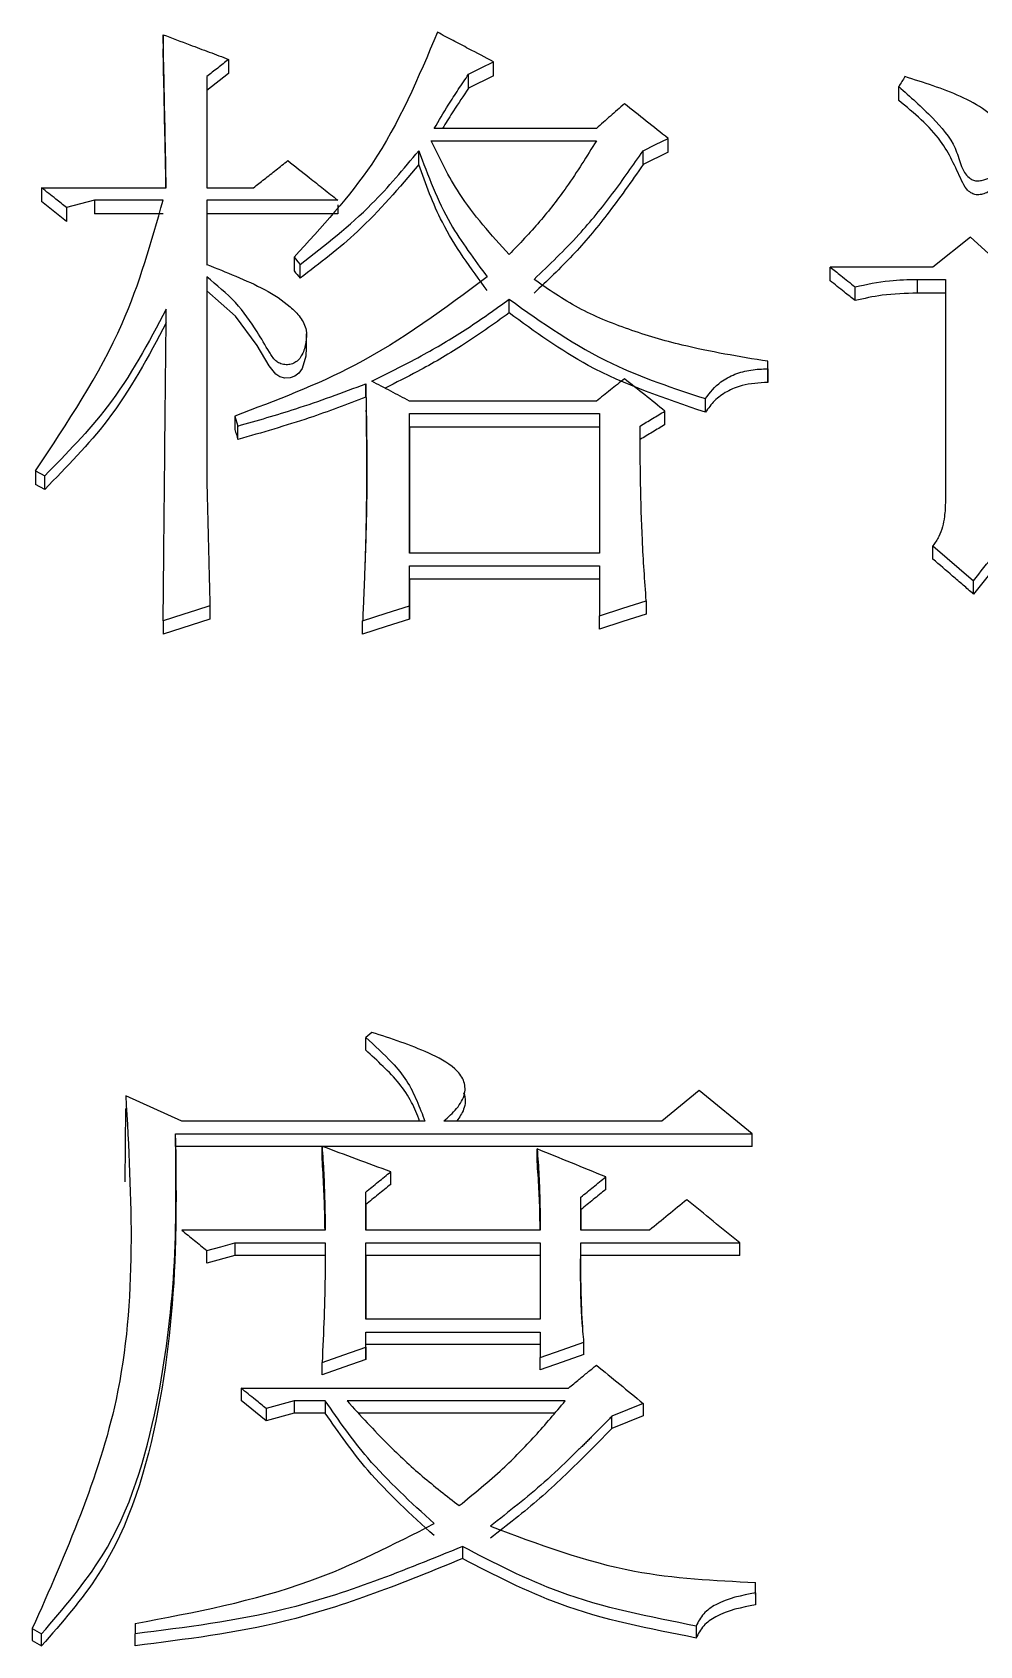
# Model space of a CAD drawing. Header units: millimetres. Extents: x 2642 to 4256, y 821 to 2003.
# Drawn here: x 2876.99 to 2880.28, y 1736.94 to 1742.54 of the extents above; entities that cross this region are included whole.
import ezdxf

# ---------------------------------------------------------------- set-up
doc = ezdxf.new("R2010")
doc.units = ezdxf.units.MM

msp = doc.modelspace()

# ---------------------------------------------------------------- linework, layer by layer
at = {"color": 7, "linetype": 'Continuous', "lineweight": 25}
for p, q in [((2877.4418, 1742.5301), (2877.4418, 1742.4813)), ((2877.669, 1742.4446), (2877.669, 1742.3959)), ((2877.669, 1742.3959), (2877.5932, 1742.3361)), ((2877.5932, 1742.3847), (2877.5932, 1741.9991)), ((2877.5932, 1742.3847), (2877.5932, 1742.3361)), ((2878.5019, 1742.3447), (2878.5019, 1742.3933)), ((2878.5884, 1742.3874), (2878.5019, 1742.3447)), ((2878.5884, 1742.3874), (2878.5884, 1742.4361)), ((2877.5932, 1742.3361), (2877.5932, 1741.9991)), ((2879.9947, 1742.302), (2879.9947, 1742.3505)), ((2878.3721, 1742.1621), (2878.9454, 1742.1621)), ((2878.9454, 1742.2049), (2878.3829, 1742.2049)), ((2879.1942, 1742.1223), (2879.1942, 1742.1706)), ((2878.3288, 1742.0795), (2878.3288, 1742.1278)), ((2879.1077, 1742.0795), (2879.1077, 1742.1278)), ((2879.1942, 1742.1223), (2879.1077, 1742.0795)), ((2877.0199, 1741.9991), (2877.4526, 1741.9991)), ((2877.0199, 1741.9991), (2877.0199, 1741.951)), ((2877.5932, 1741.9991), (2877.7555, 1741.9991)), ((2877.1065, 1741.8824), (2877.0199, 1741.951)), ((2877.2038, 1741.9562), (2877.1065, 1741.9304)), ((2877.4417, 1741.9562), (2877.2038, 1741.9562)), ((2877.2038, 1741.9562), (2877.2038, 1741.9081)), ((2878.0476, 1741.9562), (2877.5932, 1741.9562)), ((2877.5932, 1741.9562), (2877.5932, 1741.7327)), ((2877.5932, 1741.9562), (2877.5932, 1741.9081)), ((2878.0476, 1741.9401), (2878.0476, 1741.9081)), ((2877.1065, 1741.9304), (2877.1065, 1741.8824)), ((2877.4417, 1741.9081), (2877.2038, 1741.9081)), ((2877.5932, 1741.9081), (2877.5932, 1741.731)), ((2878.0476, 1741.9081), (2877.5932, 1741.9081)), ((2880.2435, 1741.8273), (2880.1137, 1741.7241)), ((2880.3949, 1741.6897), (2880.2435, 1741.8273)), ((2877.896, 1741.7586), (2877.896, 1741.7108)), ((2877.9178, 1741.6849), (2877.9178, 1741.7327)), ((2880.1137, 1741.7241), (2879.7567, 1741.7241)), ((2879.7567, 1741.6764), (2879.7567, 1741.7241)), ((2877.5932, 1741.6898), (2877.5932, 1741.642)), ((2877.5932, 1741.6897), (2877.5933, 1740.9821)), ((2879.8432, 1741.6076), (2879.8432, 1741.6553)), ((2880.0596, 1741.6811), (2880.1569, 1741.6811)), ((2880.0596, 1741.6334), (2880.0596, 1741.6811)), ((2880.1569, 1741.6811), (2880.157, 1740.9128)), ((2877.5932, 1741.642), (2877.5933, 1740.9821)), ((2880.1569, 1741.6334), (2880.0596, 1741.6334)), ((2877.9397, 1741.444), (2877.9397, 1741.4917)), ((2879.5404, 1741.3709), (2879.5404, 1741.3968)), ((2879.5404, 1741.3494), (2879.5404, 1741.3968)), ((2878.1449, 1741.2719), (2878.1449, 1741.3191)), ((2879.5404, 1741.3709), (2879.5404, 1741.3236)), ((2879.324, 1741.2202), (2879.324, 1741.2674)), ((2877.6906, 1741.2069), (2877.7014, 1741.1723)), ((2877.6906, 1741.2069), (2877.6906, 1741.1599)), ((2878.9454, 1741.2587), (2878.2964, 1741.2587)), ((2878.2964, 1741.2155), (2878.9562, 1741.2155)), ((2878.2964, 1740.7309), (2878.2964, 1741.2155)), ((2878.2964, 1741.1684), (2878.2964, 1741.2155)), ((2878.9562, 1741.2155), (2878.9562, 1740.7309)), ((2879.1834, 1741.1771), (2879.1834, 1741.2242)), ((2877.7014, 1741.1253), (2877.7014, 1741.1723)), ((2878.2964, 1741.1684), (2878.2964, 1740.7309)), ((2878.9562, 1741.1684), (2878.2964, 1741.1684)), ((2876.9982, 1741.0167), (2877.0307, 1740.9994)), ((2876.9982, 1741.0167), (2876.9982, 1740.9699)), ((2877.0307, 1740.9526), (2877.0307, 1740.9994)), ((2877.0307, 1740.9526), (2876.9983, 1740.9699)), ((2880.1137, 1740.7569), (2880.2543, 1740.6355)), ((2878.9562, 1740.7309), (2878.2964, 1740.7309)), ((2878.2964, 1740.6875), (2878.9562, 1740.6875)), ((2878.2964, 1740.5487), (2878.2964, 1740.6875)), ((2878.2964, 1740.6411), (2878.2964, 1740.6875)), ((2878.9562, 1740.6875), (2878.9562, 1740.514)), ((2878.2964, 1740.6411), (2878.2964, 1740.5025)), ((2878.9562, 1740.6411), (2878.2964, 1740.6411)), ((2880.2543, 1740.5892), (2880.2543, 1740.6355)), ((2877.6041, 1740.5487), (2877.6041, 1740.5025)), ((2878.2964, 1740.5025), (2878.2964, 1740.5487)), ((2879.1185, 1740.5661), (2879.1185, 1740.5198)), ((2877.6041, 1740.5025), (2877.4418, 1740.4504)), ((2877.4418, 1740.4966), (2877.4418, 1740.4504)), ((2878.1341, 1740.4504), (2878.1341, 1740.4966)), ((2878.9562, 1740.4678), (2878.9562, 1740.514)), ((2878.1666, 1739.0681), (2878.1449, 1739.0505)), ((2878.145, 1739.0062), (2878.1449, 1739.0505)), ((2878.4838, 1738.9022), (2878.4838, 1738.9026)), ((2879.3024, 1738.866), (2879.1726, 1738.7605)), ((2879.4863, 1738.7165), (2879.3024, 1738.866)), ((2877.3095, 1738.5497), (2877.312, 1738.8044)), ((2877.5067, 1738.7605), (2877.312, 1738.8484)), ((2878.3505, 1738.7605), (2877.5067, 1738.7605)), ((2879.1726, 1738.7605), (2878.4154, 1738.7605)), ((2877.485, 1738.7165), (2879.4863, 1738.7165)), ((2877.485, 1738.6726), (2877.485, 1738.7165)), ((2879.4863, 1738.6727), (2879.4863, 1738.7165)), ((2879.4863, 1738.6727), (2877.485, 1738.6726)), ((2877.9935, 1738.6287), (2877.9935, 1738.6725)), ((2878.7399, 1738.6199), (2878.7399, 1738.6637)), ((2878.2315, 1738.5408), (2878.2315, 1738.5844)), ((2877.4868, 1738.5148), (2877.4868, 1738.5589)), ((2878.9779, 1738.5232), (2878.9779, 1738.5668)), ((2878.145, 1738.3817), (2878.145, 1738.5139)), ((2878.145, 1738.4704), (2878.145, 1738.5139)), ((2878.145, 1738.4704), (2878.145, 1738.3817)), ((2878.8914, 1738.3817), (2878.8914, 1738.4963)), ((2878.8914, 1738.4528), (2878.8914, 1738.4963)), ((2878.8914, 1738.4528), (2878.8914, 1738.3817)), ((2878.0043, 1738.3817), (2877.5067, 1738.3817)), ((2878.7507, 1738.3817), (2878.145, 1738.3817)), ((2879.1293, 1738.3817), (2878.8914, 1738.3817)), ((2877.5933, 1738.2678), (2877.5933, 1738.3111)), ((2877.6906, 1738.2942), (2877.5933, 1738.2678)), ((2877.6906, 1738.3376), (2878.0043, 1738.3376)), ((2877.6906, 1738.3376), (2877.6906, 1738.2942)), ((2878.0043, 1738.2942), (2877.6906, 1738.2942)), ((2878.145, 1738.3376), (2878.7507, 1738.3376)), ((2878.145, 1738.0726), (2878.145, 1738.3376)), ((2878.145, 1738.2942), (2878.145, 1738.3376)), ((2878.145, 1738.2942), (2878.145, 1738.0726)), ((2878.7507, 1738.2942), (2878.145, 1738.2942)), ((2878.7507, 1738.3376), (2878.7507, 1738.0726)), ((2878.8914, 1738.3376), (2879.443, 1738.3376)), ((2879.443, 1738.2942), (2878.8914, 1738.2942)), ((2878.7507, 1738.0726), (2878.145, 1738.0726)), ((2878.145, 1738.0284), (2878.7507, 1738.0284)), ((2878.145, 1737.9754), (2878.145, 1738.0284)), ((2878.145, 1737.9855), (2878.145, 1738.0284)), ((2878.7507, 1738.0284), (2878.7507, 1737.94)), ((2878.145, 1737.9325), (2878.145, 1737.9855)), ((2878.7507, 1737.9855), (2878.145, 1737.9855)), ((2878.145, 1737.9754), (2878.145, 1737.9325)), ((2878.9022, 1737.9502), (2878.9022, 1737.9931)), ((2877.9935, 1737.8795), (2877.9935, 1737.9223)), ((2878.7507, 1737.8972), (2878.7507, 1737.94)), ((2877.7123, 1737.8338), (2878.8481, 1737.8338)), ((2877.7123, 1737.8338), (2877.7123, 1737.7911)), ((2877.7988, 1737.7203), (2877.7123, 1737.7911)), ((2877.8962, 1737.7895), (2877.7988, 1737.7629)), ((2878.0044, 1737.7895), (2877.8962, 1737.7895)), ((2877.8962, 1737.7895), (2877.8962, 1737.7469)), ((2878.0044, 1737.7895), (2878.0044, 1737.7469)), ((2878.8373, 1737.7895), (2878.0801, 1737.7895)), ((2877.7988, 1737.7629), (2877.7988, 1737.7203)), ((2877.8962, 1737.7469), (2877.7988, 1737.7203)), ((2878.0044, 1737.7469), (2877.8962, 1737.7469)), ((2878.8006, 1737.7469), (2878.1202, 1737.7469)), ((2879.1077, 1737.7807), (2878.9995, 1737.7364)), ((2879.1077, 1737.738), (2878.9995, 1737.6938)), ((2878.9995, 1737.6938), (2878.9995, 1737.7364)), ((2879.1077, 1737.7807), (2879.1077, 1737.738)), ((2878.4803, 1737.2839), (2878.4803, 1737.2419)), ((2879.4971, 1737.1238), (2879.4971, 1737.1594)), ((2879.4971, 1737.1176), (2879.4971, 1737.1594)), ((2879.4971, 1737.1238), (2879.4971, 1737.082)), ((2877.3445, 1737.0171), (2877.3445, 1736.9814)), ((2879.2916, 1737.0081), (2879.2916, 1736.9665)), ((2876.9875, 1736.9992), (2877.02, 1736.9814)), ((2876.9875, 1736.9992), (2876.9875, 1736.9576)), ((2876.9875, 1736.9576), (2877.02, 1736.9398)), ((2877.02, 1736.9398), (2877.02, 1736.9814)), ((2877.3445, 1736.9398), (2877.3445, 1736.9814))]:
    msp.add_line(p, q, dxfattribs=at)
at = {"color": 7, "linetype": 'Continuous', "lineweight": 25, "flags": 128}
for points in [[(2878.5019, 1742.3933), (2878.5452, 1742.4147), (2878.5884, 1742.4361)], [(2879.1077, 1742.1278), (2879.1509, 1742.1492), (2879.1942, 1742.1706)], [(2877.8961, 1741.7586), (2877.9016, 1741.752), (2877.9097, 1741.7424), (2877.9178, 1741.7327)], [(2877.8961, 1741.7108), (2877.9016, 1741.7042), (2877.9071, 1741.6977), (2877.9178, 1741.6849)], [(2877.9378, 1741.444), (2877.9372, 1741.4152), (2877.9237, 1741.3723), (2877.9127, 1741.356), (2877.8991, 1741.3451), (2877.8821, 1741.339), (2877.8641, 1741.3381), (2877.8462, 1741.3428), (2877.8328, 1741.3518), (2877.8103, 1741.3813), (2877.7676, 1741.4523), (2877.6926, 1741.5531), (2877.5933, 1741.642), (2877.5933, 1741.642)], [(2878.6426, 1741.5646), (2878.6426, 1741.5772), (2878.6426, 1741.5897), (2878.6426, 1741.6122)], [(2880.1137, 1740.7104), (2880.1137, 1740.7221), (2880.1137, 1740.7339), (2880.1137, 1740.7569)], [(2877.6041, 1740.5487), (2877.5571, 1740.5336), (2877.51, 1740.5185), (2877.4418, 1740.4966)], [(2878.1341, 1740.4966), (2878.2153, 1740.5226), (2878.2964, 1740.5487)], [(2878.9562, 1740.514), (2879.0374, 1740.54), (2879.1185, 1740.5661)], [(2878.2964, 1740.5025), (2878.2153, 1740.4764), (2878.1341, 1740.4504)], [(2879.1185, 1740.5198), (2879.0374, 1740.4938), (2878.9562, 1740.4678)], [(2877.5933, 1738.3111), (2877.642, 1738.3243), (2877.6906, 1738.3376)], [(2879.443, 1738.2942), (2879.443, 1738.3159), (2879.443, 1738.3376)], [(2877.9935, 1737.9223), (2878.0692, 1737.9488), (2878.145, 1737.9754)], [(2878.7507, 1737.94), (2878.8265, 1737.9665), (2878.9022, 1737.9931)], [(2878.145, 1737.9325), (2878.0692, 1737.906), (2877.9935, 1737.8795)], [(2878.9022, 1737.9502), (2878.8265, 1737.9237), (2878.7507, 1737.8972)]]:
    msp.add_lwpolyline(points, dxfattribs=at)
at = {"color": 7, "linetype": 'Continuous', "lineweight": 25}
for points, knots in [([(2877.4526, 1741.9991), (2877.4513, 1742.0639), (2877.4488, 1742.1849), (2877.4452, 1742.3619), (2877.4429, 1742.474), (2877.4418, 1742.5301)], [0, 0, 0, 0, 0.365313, 0.682655, 1, 1, 1, 1]), ([(2877.4418, 1742.5301), (2877.4727, 1742.5185), (2877.526, 1742.4984), (2877.6018, 1742.4699), (2877.6466, 1742.4531), (2877.669, 1742.4446)], [0, 0, 0, 0, 0.4083, 0.70415, 1, 1, 1, 1]), ([(2878.3937, 1742.5387), (2878.3277, 1742.3813), (2878.209, 1742.0981), (2877.9923, 1741.863), (2877.896, 1741.7586)], [0, 0, 0, 0, 0.555743, 1, 1, 1, 1]), ([(2878.5884, 1742.4361), (2878.5596, 1742.4513), (2878.5127, 1742.476), (2878.4478, 1742.5102), (2878.4117, 1742.5292), (2878.3937, 1742.5387)], [0, 0, 0, 0, 0.4440621, 0.722031, 1, 1, 1, 1]), ([(2877.4516, 1741.9991), (2877.4507, 1742.0478), (2877.4485, 1742.1527), (2877.4452, 1742.3134), (2877.4429, 1742.4254), (2877.4418, 1742.4813)], [0, 0, 0, 0, 0.302613, 0.651305, 1, 1, 1, 1]), ([(2877.669, 1742.4446), (2877.6563, 1742.4346), (2877.6311, 1742.4147), (2877.6059, 1742.3947), (2877.5932, 1742.3847)], [0, 0, 0, 0, 0.500001, 1, 1, 1, 1]), ([(2878.3829, 1742.2049), (2878.3988, 1742.2321), (2878.4255, 1742.2776), (2878.4661, 1742.34), (2878.49, 1742.3755), (2878.5019, 1742.3933)], [0, 0, 0, 0, 0.425102, 0.712508, 1, 1, 1, 1]), ([(2879.9947, 1742.3505), (2880.0345, 1742.315), (2880.1075, 1742.25), (2880.1874, 1742.1591), (2880.2059, 1742.0889), (2880.2211, 1742.054), (2880.2357, 1742.036), (2880.2505, 1742.0259), (2880.2659, 1742.0222), (2880.287, 1742.0245), (2880.3159, 1742.0361), (2880.348, 1742.0599), (2880.371, 1742.0953), (2880.3837, 1742.1319), (2880.3789, 1742.1721), (2880.3513, 1742.2196), (2880.27, 1742.2941), (2880.1461, 1742.3436), (2880.049, 1742.3743), (2880.0163, 1742.3847)], [0, 0, 0, 0, 0.149443, 0.274042, 0.333076, 0.362754, 0.385188, 0.398021, 0.410985, 0.42602, 0.45239, 0.493257, 0.533496, 0.57286, 0.60517, 0.651682, 0.729284, 0.908686, 1, 1, 1, 1]), ([(2880.0163, 1742.3847), (2880.0127, 1742.379), (2880.0055, 1742.3676), (2879.9983, 1742.3562), (2879.9947, 1742.3505)], [0, 0, 0, 0, 0.5, 1, 1, 1, 1]), ([(2878.5019, 1742.3447), (2878.484, 1742.3185), (2878.4542, 1742.2746), (2878.4252, 1742.2275), (2878.413, 1742.2071), (2878.4117, 1742.2049)], [0, 0, 0, 0, 0.570111, 0.95488, 1, 1, 1, 1]), ([(2879.0428, 1742.2906), (2879.0265, 1742.2763), (2878.9941, 1742.2478), (2878.9616, 1742.2192), (2878.9454, 1742.2049)], [0, 0, 0, 0, 0.499999, 1, 1, 1, 1]), ([(2879.1942, 1742.1706), (2879.169, 1742.1906), (2879.1185, 1742.2306), (2879.068, 1742.2706), (2879.0428, 1742.2906)], [0, 0, 0, 0, 0.499999, 1, 1, 1, 1]), ([(2880.3788, 1742.1129), (2880.3802, 1742.1023), (2880.3835, 1742.0774), (2880.367, 1742.0389), (2880.3388, 1742.0023), (2880.3047, 1741.9822), (2880.2775, 1741.9748), (2880.2597, 1741.9745), (2880.2432, 1741.9817), (2880.2259, 1741.9979), (2880.1955, 1742.0605), (2880.1446, 1742.1791), (2880.0483, 1742.258), (2879.9947, 1742.302)], [0, 0, 0, 0, 0.052453, 0.123771, 0.19881, 0.271367, 0.297266, 0.323434, 0.346422, 0.375988, 0.432132, 0.683487, 1, 1, 1, 1]), ([(2878.6425, 1741.7671), (2878.5807, 1741.8357), (2878.4709, 1741.9575), (2878.4021, 1742.0999), (2878.3721, 1742.1621)], [0, 0, 0, 0, 0.563444, 1, 1, 1, 1]), ([(2878.9454, 1742.1621), (2878.9121, 1742.1083), (2878.8522, 1742.0116), (2878.7502, 1741.8798), (2878.6785, 1741.8048), (2878.6425, 1741.7671)], [0, 0, 0, 0, 0.385333, 0.691671, 1, 1, 1, 1]), ([(2877.9178, 1741.7327), (2878.0038, 1741.8001), (2878.1565, 1741.9196), (2878.2764, 1742.0645), (2878.3288, 1742.1278)], [0, 0, 0, 0, 0.56336, 1, 1, 1, 1]), ([(2878.3289, 1742.1278), (2878.3611, 1742.0415), (2878.419, 1741.8865), (2878.5214, 1741.7502), (2878.5668, 1741.6898)], [0, 0, 0, 0, 0.556662, 1, 1, 1, 1]), ([(2878.7291, 1741.6811), (2878.7822, 1741.732), (2878.8802, 1741.8261), (2879.0036, 1741.9778), (2879.0729, 1742.0777), (2879.1077, 1742.1278)], [0, 0, 0, 0, 0.370244, 0.684379, 1, 1, 1, 1]), ([(2877.7555, 1741.9991), (2877.768, 1742.009), (2877.7941, 1742.0297), (2877.8337, 1742.0611), (2877.8609, 1742.0827), (2877.8745, 1742.0935)], [0, 0, 0, 0, 0.314654, 0.657326, 1, 1, 1, 1]), ([(2877.8745, 1742.0935), (2877.8995, 1742.0737), (2877.9408, 1742.0409), (2877.9985, 1741.9951), (2878.0312, 1741.9692), (2878.0476, 1741.9562)], [0, 0, 0, 0, 0.432645, 0.716322, 1, 1, 1, 1]), ([(2878.3288, 1742.0795), (2878.2612, 1741.9994), (2878.1396, 1741.8554), (2877.9859, 1741.7373), (2877.9178, 1741.6849)], [0, 0, 0, 0, 0.55642, 1, 1, 1, 1]), ([(2878.5668, 1741.6421), (2878.5101, 1741.7193), (2878.4092, 1741.8566), (2878.3533, 1742.0117), (2878.3289, 1742.0795)], [0, 0, 0, 0, 0.56299, 1, 1, 1, 1]), ([(2879.1077, 1742.0795), (2879.0667, 1742.0209), (2878.9909, 1741.9127), (2878.8656, 1741.7624), (2878.7747, 1741.6765), (2878.7291, 1741.6335)], [0, 0, 0, 0, 0.37028, 0.6840012, 1, 1, 1, 1]), ([(2877.1065, 1741.9304), (2877.0941, 1741.9402), (2877.0735, 1741.9566), (2877.0447, 1741.9795), (2877.0282, 1741.9925), (2877.0199, 1741.9991)], [0, 0, 0, 0, 0.428361, 0.714181, 1, 1, 1, 1]), ([(2876.9982, 1741.0167), (2877.1096, 1741.1834), (2877.3076, 1741.4797), (2877.4009, 1741.8112), (2877.4417, 1741.9562)], [0, 0, 0, 0, 0.562636, 1, 1, 1, 1]), ([(2877.5933, 1741.7327), (2877.6269, 1741.7194), (2877.7283, 1741.6792), (2877.8463, 1741.6243), (2877.9193, 1741.5505), (2877.942, 1741.5073), (2877.9384, 1741.4615), (2877.929, 1741.4269), (2877.9141, 1741.4035), (2877.8997, 1741.3915), (2877.8823, 1741.3854), (2877.8638, 1741.3845), (2877.8462, 1741.3889), (2877.8261, 1741.4031), (2877.8019, 1741.442), (2877.7619, 1741.5118), (2877.6964, 1741.6053), (2877.628, 1741.6613), (2877.5933, 1741.6897)], [0, 0, 0, 0, 0.104454, 0.314535, 0.36541, 0.416687, 0.46169, 0.509284, 0.529555, 0.546771, 0.564035, 0.580952, 0.598427, 0.614259, 0.652193, 0.737824, 0.866635, 1, 1, 1, 1]), ([(2879.7567, 1741.7241), (2879.7691, 1741.7143), (2879.7897, 1741.6979), (2879.8185, 1741.6749), (2879.835, 1741.6618), (2879.8432, 1741.6553)], [0, 0, 0, 0, 0.42835, 0.71417, 1, 1, 1, 1]), ([(2878.5668, 1741.6898), (2878.4191, 1741.5797), (2878.153, 1741.3814), (2877.8329, 1741.2606), (2877.6906, 1741.2069)], [0, 0, 0, 0, 0.555385, 1, 1, 1, 1]), ([(2879.5404, 1741.3968), (2879.4405, 1741.4131), (2879.2764, 1741.44), (2879.057, 1741.5051), (2878.88, 1741.5764), (2878.7791, 1741.6464), (2878.7291, 1741.6811)], [0, 0, 0, 0, 0.3440816, 0.5653831, 0.7845838, 1, 1, 1, 1]), ([(2879.8432, 1741.6076), (2879.8308, 1741.6175), (2879.8101, 1741.634), (2879.7812, 1741.6569), (2879.7649, 1741.6699), (2879.7567, 1741.6764)], [0, 0, 0, 0, 0.4328885, 0.7164434, 1, 1, 1, 1]), ([(2879.8432, 1741.6553), (2879.883, 1741.6638), (2879.9541, 1741.6791), (2880.0273, 1741.6805), (2880.0596, 1741.6811)], [0, 0, 0, 0, 0.558839, 1, 1, 1, 1]), ([(2878.1666, 1741.3278), (2878.2276, 1741.3583), (2878.3415, 1741.4153), (2878.5007, 1741.5103), (2878.5952, 1741.5782), (2878.6426, 1741.6122)], [0, 0, 0, 0, 0.365229, 0.681783, 1, 1, 1, 1]), ([(2878.6426, 1741.6123), (2878.7575, 1741.531), (2878.9647, 1741.3847), (2879.2133, 1741.3035), (2879.324, 1741.2674)], [0, 0, 0, 0, 0.554843, 1, 1, 1, 1]), ([(2880.0596, 1741.6334), (2880.0185, 1741.6324), (2879.9453, 1741.6305), (2879.8744, 1741.6146), (2879.8432, 1741.6076)], [0, 0, 0, 0, 0.561089, 1, 1, 1, 1]), ([(2877.4526, 1741.5778), (2877.3906, 1741.4614), (2877.2791, 1741.252), (2877.107, 1741.0771), (2877.0307, 1740.9994)], [0, 0, 0, 0, 0.556097, 1, 1, 1, 1]), ([(2877.4418, 1740.4966), (2877.4425, 1740.5647), (2877.4446, 1740.7797), (2877.4481, 1741.1404), (2877.4511, 1741.432), (2877.4526, 1741.5778)], [0, 0, 0, 0, 0.188404, 0.594194, 1, 1, 1, 1]), ([(2878.6426, 1741.5646), (2878.5881, 1741.5257), (2878.4864, 1741.453), (2878.3404, 1741.3682), (2878.2497, 1741.3227), (2878.2118, 1741.3037)], [0, 0, 0, 0, 0.401974, 0.750243, 1, 1, 1, 1]), ([(2879.324, 1741.2202), (2879.1838, 1741.2674), (2878.9355, 1741.351), (2878.7314, 1741.4999), (2878.6426, 1741.5646)], [0, 0, 0, 0, 0.564881, 1, 1, 1, 1]), ([(2877.4526, 1741.5302), (2877.3905, 1741.4139), (2877.279, 1741.2048), (2877.107, 1741.0302), (2877.0307, 1740.9526)], [0, 0, 0, 0, 0.556042, 1, 1, 1, 1]), ([(2877.7014, 1741.1723), (2877.7686, 1741.1916), (2877.8773, 1741.2228), (2878.0245, 1741.2736), (2878.1048, 1741.3039), (2878.1449, 1741.3191)], [0, 0, 0, 0, 0.447142, 0.723428, 1, 1, 1, 1]), ([(2878.1449, 1741.3191), (2878.145, 1741.3154), (2878.1451, 1741.3098), (2878.1453, 1741.3023), (2878.1454, 1741.2967), (2878.1455, 1741.2911), (2878.1456, 1741.2855), (2878.1457, 1741.278), (2878.1459, 1741.2705), (2878.146, 1741.263), (2878.1461, 1741.2574), (2878.1462, 1741.2518), (2878.1463, 1741.2462), (2878.1464, 1741.2387), (2878.1466, 1741.2312), (2878.1467, 1741.2238), (2878.1468, 1741.2182), (2878.1469, 1741.2125), (2878.147, 1741.2069), (2878.1471, 1741.2013), (2878.1472, 1741.1957), (2878.1473, 1741.1882), (2878.1474, 1741.1807), (2878.1475, 1741.1733), (2878.1476, 1741.1658), (2878.1477, 1741.1564), (2878.1479, 1741.1452), (2878.148, 1741.134), (2878.1482, 1741.1227), (2878.1483, 1741.1077), (2878.1485, 1741.0928), (2878.1486, 1741.0778), (2878.1486, 1741.0665), (2878.1487, 1741.0553), (2878.1487, 1741.0441), (2878.1488, 1741.0328), (2878.1488, 1741.0178), (2878.1488, 1741.0029), (2878.1487, 1740.9879), (2878.1487, 1740.9766), (2878.1486, 1740.9654), (2878.1485, 1740.9541), (2878.1484, 1740.9429), (2878.1483, 1740.9279), (2878.1481, 1740.9129), (2878.1478, 1740.8979), (2878.1476, 1740.8866), (2878.1474, 1740.8754), (2878.1472, 1740.8641), (2878.1469, 1740.8529), (2878.1466, 1740.8379), (2878.1462, 1740.8229), (2878.1458, 1740.8078), (2878.1455, 1740.7966), (2878.1452, 1740.7853), (2878.1449, 1740.7741), (2878.1445, 1740.7628), (2878.144, 1740.7478), (2878.1435, 1740.7328), (2878.143, 1740.7178), (2878.1426, 1740.7065), (2878.1422, 1740.6952), (2878.1418, 1740.684), (2878.1414, 1740.6727), (2878.1409, 1740.6614), (2878.1404, 1740.6464), (2878.1398, 1740.6314), (2878.1392, 1740.6164), (2878.1387, 1740.6051), (2878.1382, 1740.5938), (2878.1378, 1740.5826), (2878.1371, 1740.5675), (2878.1365, 1740.5525), (2878.1359, 1740.5375), (2878.1354, 1740.5262), (2878.1348, 1740.5126), (2878.1344, 1740.5027), (2878.1341, 1740.4966)], [0, 0, 0, 0, 0.0136751, 0.0205126, 0.0273502, 0.0341877, 0.0410253, 0.0478628, 0.0615379, 0.0683754, 0.075213, 0.0820505, 0.0888881, 0.0957256, 0.1094007, 0.1162382, 0.1230758, 0.1299133, 0.1367509, 0.1435884, 0.150426, 0.1572635, 0.1709386, 0.1777761, 0.1846137, 0.1982888, 0.2119638, 0.2256389, 0.239314, 0.2529891, 0.2803393, 0.2940144, 0.3076894, 0.3213645, 0.3350396, 0.3487147, 0.3623898, 0.38974, 0.4034151, 0.4170902, 0.4307653, 0.4444403, 0.4581154, 0.4717905, 0.4991407, 0.5128158, 0.5264909, 0.540166, 0.5538411, 0.5675162, 0.5811912, 0.6085414, 0.6222165, 0.6358916, 0.6495667, 0.6632418, 0.6769169, 0.6905919, 0.7179421, 0.7316172, 0.7452923, 0.7589674, 0.7726425, 0.7863176, 0.7999926, 0.8136677, 0.8410179, 0.854693, 0.8683681, 0.8820432, 0.8957182, 0.9093933, 0.9367435, 0.9504186, 0.9640937, 0.9777687, 1, 1, 1, 1]), ([(2878.2964, 1741.2587), (2878.2747, 1741.2702), (2878.2315, 1741.2932), (2878.1882, 1741.3162), (2878.1666, 1741.3278)], [0, 0, 0, 0, 0.499999, 1, 1, 1, 1]), ([(2879.0428, 1741.3364), (2879.0265, 1741.3234), (2878.9941, 1741.2975), (2878.9616, 1741.2716), (2878.9454, 1741.2587)], [0, 0, 0, 0, 0.499998, 1, 1, 1, 1]), ([(2879.1834, 1741.2242), (2879.16, 1741.2429), (2879.1131, 1741.2803), (2879.0662, 1741.3177), (2879.0428, 1741.3364)], [0, 0, 0, 0, 0.499999, 1, 1, 1, 1]), ([(2879.324, 1741.2674), (2879.3402, 1741.2883), (2879.3673, 1741.3232), (2879.4258, 1741.3537), (2879.4817, 1741.3689), (2879.5207, 1741.3702), (2879.5404, 1741.3709)], [0, 0, 0, 0, 0.328373, 0.548346, 0.773134, 1, 1, 1, 1]), ([(2879.5404, 1741.3236), (2879.51, 1741.3218), (2879.4604, 1741.3189), (2879.3977, 1741.2936), (2879.3537, 1741.2616), (2879.3338, 1741.2339), (2879.324, 1741.2202)], [0, 0, 0, 0, 0.348919, 0.571355, 0.788309, 1, 1, 1, 1]), ([(2879.5404, 1741.3236), (2879.5404, 1741.3265), (2879.5404, 1741.3314), (2879.5404, 1741.3381), (2879.5404, 1741.3438), (2879.5404, 1741.3476), (2879.5404, 1741.3494)], [0, 0, 0, 0, 0.34, 0.56, 0.78, 1, 1, 1, 1]), ([(2878.1449, 1741.2719), (2878.08, 1741.2473), (2877.975, 1741.2074), (2877.8257, 1741.1616), (2877.7429, 1741.1374), (2877.7014, 1741.1253)], [0, 0, 0, 0, 0.447314, 0.723589, 1, 1, 1, 1]), ([(2878.1457, 1741.2277), (2878.1458, 1741.2211), (2878.1468, 1741.1644), (2878.1484, 1740.9901), (2878.1461, 1740.8368), (2878.1439, 1740.7523), (2878.1427, 1740.7117), (2878.1419, 1740.6881), (2878.1417, 1740.6823), (2878.1416, 1740.6792)], [0, 0, 0, 0, 0.058237, 0.493643, 0.756064, 0.862488, 0.925116, 0.960703, 1, 1, 1, 1]), ([(2879.0969, 1741.1723), (2879.1113, 1741.181), (2879.1401, 1741.1982), (2879.169, 1741.2155), (2879.1834, 1741.2242)], [0, 0, 0, 0, 0.499999, 1, 1, 1, 1]), ([(2879.1834, 1741.1771), (2879.169, 1741.1684), (2879.1401, 1741.1512), (2879.1113, 1741.1339), (2879.0969, 1741.1253)], [0, 0, 0, 0, 0.499998, 1, 1, 1, 1]), ([(2879.1185, 1740.5661), (2879.1134, 1740.6362), (2879.1037, 1740.7724), (2879.0983, 1740.9746), (2879.0973, 1741.1064), (2879.0969, 1741.1723)], [0, 0, 0, 0, 0.347124, 0.673492, 1, 1, 1, 1]), ([(2880.2543, 1740.6355), (2880.2784, 1740.666), (2880.3535, 1740.7615), (2880.5015, 1740.9066), (2880.6179, 1741.0261), (2880.6762, 1741.0859)], [0, 0, 0, 0, 0.190523, 0.595111, 1, 1, 1, 1]), ([(2880.6762, 1741.039), (2880.6205, 1740.9834), (2880.5423, 1740.9053), (2880.4538, 1740.815), (2880.4179, 1740.7778), (2880.4014, 1740.7606), (2880.3931, 1740.7519), (2880.3822, 1740.7404), (2880.3713, 1740.7288), (2880.3526, 1740.7083), (2880.3132, 1740.6636), (2880.2789, 1740.6202), (2880.2543, 1740.5892)], [0, 0, 0, 0, 0.381229, 0.535671, 0.612893, 0.632198, 0.651503, 0.670808, 0.709419, 0.728724, 0.805952, 1, 1, 1, 1]), ([(2877.5933, 1740.9821), (2877.5933, 1740.9791), (2877.5935, 1740.9731), (2877.5937, 1740.9641), (2877.5939, 1740.9566), (2877.5941, 1740.9491), (2877.5942, 1740.9431), (2877.5944, 1740.9371), (2877.5945, 1740.9311), (2877.5947, 1740.9236), (2877.5949, 1740.9161), (2877.5951, 1740.9085), (2877.5952, 1740.9025), (2877.5954, 1740.895), (2877.5956, 1740.8875), (2877.5958, 1740.8785), (2877.5961, 1740.8695), (2877.5963, 1740.862), (2877.5964, 1740.8545), (2877.5966, 1740.847), (2877.5969, 1740.835), (2877.5972, 1740.8245), (2877.5975, 1740.8139), (2877.5976, 1740.8064), (2877.5979, 1740.7944), (2877.5982, 1740.7824), (2877.5985, 1740.7704), (2877.5988, 1740.7614), (2877.599, 1740.7538), (2877.5992, 1740.7463), (2877.5993, 1740.7388), (2877.5996, 1740.7268), (2877.5999, 1740.7163), (2877.6002, 1740.7057), (2877.6003, 1740.6997), (2877.6005, 1740.6922), (2877.6007, 1740.6862), (2877.6008, 1740.6787), (2877.601, 1740.6727), (2877.6012, 1740.6651), (2877.6013, 1740.6591), (2877.6015, 1740.6516), (2877.6017, 1740.6456), (2877.6018, 1740.6381), (2877.602, 1740.632), (2877.6022, 1740.6245), (2877.6023, 1740.6185), (2877.6025, 1740.611), (2877.6027, 1740.605), (2877.6029, 1740.5974), (2877.603, 1740.5914), (2877.6032, 1740.5839), (2877.6033, 1740.5779), (2877.6035, 1740.5703), (2877.6037, 1740.5643), (2877.6039, 1740.5566), (2877.604, 1740.5519), (2877.6041, 1740.5487)], [0, 0, 0, 0, 0.020805, 0.04161, 0.062415, 0.072817, 0.093622, 0.104024, 0.114427, 0.135232, 0.156036, 0.166439, 0.187244, 0.197646, 0.218451, 0.239256, 0.260061, 0.280866, 0.291268, 0.312073, 0.332878, 0.374488, 0.38489, 0.405695, 0.4265, 0.468109, 0.488914, 0.509719, 0.530524, 0.540926, 0.561731, 0.582536, 0.624146, 0.634548, 0.655353, 0.665756, 0.686561, 0.696963, 0.717768, 0.72817, 0.748975, 0.759378, 0.780182, 0.790585, 0.81139, 0.821792, 0.842597, 0.852999, 0.873804, 0.884207, 0.905012, 0.915414, 0.936219, 0.946621, 0.967426, 0.977829, 1, 1, 1, 1]), ([(2880.157, 1740.9128), (2880.1564, 1740.8945), (2880.1554, 1740.8642), (2880.1471, 1740.8226), (2880.1354, 1740.7878), (2880.1209, 1740.7672), (2880.1137, 1740.7569)], [0, 0, 0, 0, 0.337489, 0.556536, 0.776867, 1, 1, 1, 1]), ([(2880.2543, 1740.5892), (2880.2423, 1740.5996), (2880.2181, 1740.6204), (2880.1713, 1740.6608), (2880.1364, 1740.6908), (2880.1137, 1740.7104)], [0, 0, 0, 0, 0.257321, 0.514642, 1, 1, 1, 1]), ([(2878.1449, 1739.0505), (2878.1763, 1739.0219), (2878.2277, 1738.9751), (2878.2891, 1738.9019), (2878.323, 1738.8319), (2878.3414, 1738.7842), (2878.3505, 1738.7605)], [0, 0, 0, 0, 0.3455083, 0.5661755, 0.7836827, 1, 1, 1, 1]), ([(2878.4154, 1738.7605), (2878.4312, 1738.7744), (2878.4624, 1738.8017), (2878.4926, 1738.8513), (2878.4885, 1738.9044), (2878.4438, 1738.9567), (2878.3341, 1739.0135), (2878.2332, 1739.0464), (2878.1666, 1739.0681)], [0, 0, 0, 0, 0.119334, 0.235111, 0.326467, 0.420991, 0.617683, 1, 1, 1, 1]), ([(2878.3318, 1738.7605), (2878.3234, 1738.7824), (2878.3057, 1738.8284), (2878.2625, 1738.8927), (2878.2057, 1738.9508), (2878.1653, 1738.9877), (2878.145, 1739.0062)], [0, 0, 0, 0, 0.230715, 0.483743, 0.741016, 1, 1, 1, 1]), ([(2878.4837, 1738.8582), (2878.4838, 1738.8581), (2878.4894, 1738.8493), (2878.4914, 1738.8289), (2878.485, 1738.7947), (2878.47, 1738.7737), (2878.4606, 1738.7605)], [0, 0, 0, 0, 0.004948, 0.290828, 0.556079, 1, 1, 1, 1]), ([(2877.312, 1738.8484), (2877.3319, 1738.4927), (2877.3674, 1737.8562), (2877.1038, 1737.2615), (2876.9875, 1736.9992)], [0, 0, 0, 0, 0.558854, 1, 1, 1, 1]), ([(2877.02, 1736.9814), (2877.0955, 1737.0688), (2877.2969, 1737.302), (2877.4269, 1737.7495), (2877.49, 1738.2434), (2877.4867, 1738.5581), (2877.485, 1738.7165)], [0, 0, 0, 0, 0.180534, 0.481185, 0.738841, 1, 1, 1, 1]), ([(2877.485, 1738.6726), (2877.4863, 1738.564), (2877.4897, 1738.2582), (2877.4428, 1737.7558), (2877.2984, 1737.2576), (2877.0901, 1737.0198), (2877.02, 1736.9398)], [0, 0, 0, 0, 0.179534, 0.505448, 0.833516, 1, 1, 1, 1]), ([(2877.9935, 1738.6725), (2877.9955, 1738.6417), (2877.9996, 1738.578), (2878.0029, 1738.481), (2878.0039, 1738.4148), (2878.0043, 1738.3817)], [0, 0, 0, 0, 0.317979, 0.65893, 1, 1, 1, 1]), ([(2878.2315, 1738.5844), (2878.1918, 1738.5991), (2878.1125, 1738.6285), (2878.0332, 1738.6578), (2877.9935, 1738.6725)], [0, 0, 0, 0, 0.499999, 1, 1, 1, 1]), ([(2878.7399, 1738.6637), (2878.7422, 1738.6329), (2878.7468, 1738.5706), (2878.7497, 1738.4766), (2878.7504, 1738.4133), (2878.7507, 1738.3817)], [0, 0, 0, 0, 0.328217, 0.664033, 1, 1, 1, 1]), ([(2878.9779, 1738.5668), (2878.9382, 1738.583), (2878.8589, 1738.6153), (2878.7796, 1738.6475), (2878.7399, 1738.6637)], [0, 0, 0, 0, 0.499999, 1, 1, 1, 1]), ([(2878.0036, 1738.3817), (2878.0033, 1738.3984), (2878.0026, 1738.448), (2877.9999, 1738.5304), (2877.9956, 1738.5959), (2877.9935, 1738.6287)], [0, 0, 0, 0, 0.202528, 0.601166, 1, 1, 1, 1]), ([(2878.145, 1738.5139), (2878.1594, 1738.5257), (2878.1882, 1738.5492), (2878.2171, 1738.5727), (2878.2315, 1738.5844)], [0, 0, 0, 0, 0.500001, 1, 1, 1, 1]), ([(2878.7501, 1738.3817), (2878.7499, 1738.3981), (2878.7494, 1738.4461), (2878.7469, 1738.5256), (2878.7422, 1738.5884), (2878.7399, 1738.6199)], [0, 0, 0, 0, 0.2065, 0.603092, 1, 1, 1, 1]), ([(2878.2315, 1738.5408), (2878.2171, 1738.529), (2878.1882, 1738.5056), (2878.1594, 1738.4821), (2878.145, 1738.4704)], [0, 0, 0, 0, 0.499998, 1, 1, 1, 1]), ([(2878.8914, 1738.4963), (2878.9058, 1738.5081), (2878.9346, 1738.5316), (2878.9635, 1738.5551), (2878.9779, 1738.5668)], [0, 0, 0, 0, 0.500001, 1, 1, 1, 1]), ([(2878.9779, 1738.5232), (2878.9635, 1738.5114), (2878.9346, 1738.488), (2878.9058, 1738.4645), (2878.8914, 1738.4528)], [0, 0, 0, 0, 0.499998, 1, 1, 1, 1]), ([(2879.2591, 1738.4875), (2879.2375, 1738.4699), (2879.1942, 1738.4346), (2879.151, 1738.3993), (2879.1293, 1738.3817)], [0, 0, 0, 0, 0.500001, 1, 1, 1, 1]), ([(2879.443, 1738.3376), (2879.4124, 1738.3626), (2879.3511, 1738.4126), (2879.2898, 1738.4625), (2879.2591, 1738.4875)], [0, 0, 0, 0, 0.5, 1, 1, 1, 1]), ([(2877.5067, 1738.3817), (2877.5212, 1738.3699), (2877.55, 1738.3464), (2877.5789, 1738.3229), (2877.5933, 1738.3111)], [0, 0, 0, 0, 0.499999, 1, 1, 1, 1]), ([(2878.0043, 1738.3376), (2878.0042, 1738.3045), (2878.0039, 1738.2187), (2878.001, 1738.0803), (2877.996, 1737.975), (2877.9935, 1737.9223)], [0, 0, 0, 0, 0.2395488, 0.6196988, 1, 1, 1, 1]), ([(2878.9022, 1737.9931), (2878.8998, 1738.0183), (2878.8968, 1738.0498), (2878.8946, 1738.0844), (2878.894, 1738.0971), (2878.8935, 1738.1065), (2878.8931, 1738.116), (2878.8927, 1738.1255), (2878.8922, 1738.1381), (2878.8918, 1738.1507), (2878.8915, 1738.1633), (2878.8913, 1738.1728), (2878.8912, 1738.1823), (2878.891, 1738.1917), (2878.8909, 1738.2012), (2878.8908, 1738.2138), (2878.8908, 1738.2265), (2878.8907, 1738.2391), (2878.8907, 1738.2485), (2878.8908, 1738.258), (2878.8908, 1738.2675), (2878.8908, 1738.2769), (2878.8909, 1738.2864), (2878.891, 1738.2943), (2878.891, 1738.3022), (2878.8911, 1738.3085), (2878.8911, 1738.3148), (2878.8912, 1738.3195), (2878.8912, 1738.3243), (2878.8913, 1738.3303), (2878.8913, 1738.3347), (2878.8914, 1738.3376)], [0, 0, 0, 0, 0.2197284, 0.2746588, 0.3021238, 0.3295888, 0.3570537, 0.3845187, 0.4119837, 0.4669139, 0.4943788, 0.5218438, 0.5493087, 0.5767736, 0.6042386, 0.6317035, 0.6866335, 0.7140984, 0.7415633, 0.7690282, 0.7964931, 0.8239581, 0.851423, 0.8788879, 0.8926203, 0.9200852, 0.9338177, 0.9475502, 0.9612826, 0.9750151, 1, 1, 1, 1]), ([(2878.8915, 1738.2666), (2878.8915, 1738.2669), (2878.8915, 1738.2689), (2878.8915, 1738.2728), (2878.8914, 1738.2821), (2878.8914, 1738.2905), (2878.8914, 1738.3061), (2878.8914, 1738.3158), (2878.8914, 1738.3217)], [0, 0, 0, 0, 0.017551, 0.111249, 0.196743, 0.493071, 0.696882, 1, 1, 1, 1]), ([(2878.8988, 1738.0296), (2878.8988, 1738.0296), (2878.8988, 1738.0296), (2878.8988, 1738.0304), (2878.8967, 1738.0634), (2878.8925, 1738.1489), (2878.8919, 1738.2128), (2878.8916, 1738.2505), (2878.8915, 1738.2628), (2878.8915, 1738.2666)], [0, 0, 0, 0, 0.004122, 0.010144, 0.023857, 0.559001, 0.866591, 0.95816, 1, 1, 1, 1]), ([(2878.8481, 1737.8338), (2878.8606, 1737.844), (2878.883, 1737.8624), (2878.9155, 1737.8889), (2878.9355, 1737.9053), (2878.9454, 1737.9134)], [0, 0, 0, 0, 0.384576, 0.692287, 1, 1, 1, 1]), ([(2878.9454, 1737.9134), (2878.9725, 1737.8913), (2879.0266, 1737.8471), (2879.0807, 1737.8028), (2879.1077, 1737.7807)], [0, 0, 0, 0, 0.499999, 1, 1, 1, 1]), ([(2877.7988, 1737.7629), (2877.7865, 1737.773), (2877.7659, 1737.7899), (2877.737, 1737.8135), (2877.7205, 1737.827), (2877.7123, 1737.8338)], [0, 0, 0, 0, 0.428361, 0.714181, 1, 1, 1, 1]), ([(2878.3829, 1737.3639), (2878.3022, 1737.437), (2878.1591, 1737.5669), (2878.0514, 1737.7218), (2878.0044, 1737.7895)], [0, 0, 0, 0, 0.56329, 1, 1, 1, 1]), ([(2878.0801, 1737.7895), (2878.1266, 1737.7385), (2878.2093, 1737.6479), (2878.3397, 1737.5265), (2878.4261, 1737.4595), (2878.4695, 1737.4259)], [0, 0, 0, 0, 0.391375, 0.694883, 1, 1, 1, 1]), ([(2878.4695, 1737.4259), (2878.5207, 1737.4677), (2878.6137, 1737.5438), (2878.7347, 1737.6672), (2878.803, 1737.7487), (2878.8373, 1737.7895)], [0, 0, 0, 0, 0.378477, 0.688442, 1, 1, 1, 1]), ([(2878.3829, 1737.3218), (2878.3022, 1737.3948), (2878.1591, 1737.5245), (2878.0514, 1737.6793), (2878.0044, 1737.7469)], [0, 0, 0, 0, 0.563337, 1, 1, 1, 1]), ([(2878.9995, 1737.7364), (2878.9957, 1737.7325), (2878.99, 1737.7266), (2878.9823, 1737.7188), (2878.9766, 1737.713), (2878.9708, 1737.7072), (2878.965, 1737.7013), (2878.9593, 1737.6955), (2878.9535, 1737.6897), (2878.9478, 1737.6839), (2878.942, 1737.678), (2878.9362, 1737.6722), (2878.9285, 1737.6645), (2878.9208, 1737.6567), (2878.913, 1737.649), (2878.9072, 1737.6432), (2878.9014, 1737.6375), (2878.8955, 1737.6317), (2878.8897, 1737.6259), (2878.878, 1737.6144), (2878.8367, 1737.5744), (2878.7393, 1737.4816), (2878.641, 1737.4046), (2878.5777, 1737.3549)], [0, 0, 0, 0, 0.028965, 0.043448, 0.057931, 0.072414, 0.086896, 0.101379, 0.115862, 0.130344, 0.144827, 0.15931, 0.173793, 0.202758, 0.217241, 0.231723, 0.246206, 0.260689, 0.275172, 0.289654, 0.347586, 0.579334, 1, 1, 1, 1]), ([(2878.9995, 1737.6938), (2878.9688, 1737.6627), (2878.8874, 1737.5802), (2878.7516, 1737.4485), (2878.6358, 1737.3581), (2878.5777, 1737.3129)], [0, 0, 0, 0, 0.231872, 0.614997, 1, 1, 1, 1]), ([(2877.3445, 1737.0171), (2877.5508, 1737.0558), (2877.9168, 1737.1246), (2878.2413, 1737.2912), (2878.3829, 1737.3639)], [0, 0, 0, 0, 0.563872, 1, 1, 1, 1]), ([(2878.5777, 1737.3549), (2878.742, 1737.293), (2879.0373, 1737.1817), (2879.3558, 1737.1662), (2879.4971, 1737.1594)], [0, 0, 0, 0, 0.55643, 1, 1, 1, 1]), ([(2878.4803, 1737.2839), (2878.2776, 1737.2011), (2877.9138, 1737.0525), (2877.5192, 1737.0032), (2877.3445, 1736.9814)], [0, 0, 0, 0, 0.557128, 1, 1, 1, 1]), ([(2878.4803, 1737.2419), (2878.2776, 1737.1592), (2877.9138, 1737.0108), (2877.5192, 1736.9616), (2877.3445, 1736.9398)], [0, 0, 0, 0, 0.557096, 1, 1, 1, 1]), ([(2879.2916, 1737.0081), (2879.1305, 1737.0396), (2878.8446, 1737.0955), (2878.591, 1737.2266), (2878.4803, 1737.2839)], [0, 0, 0, 0, 0.563683, 1, 1, 1, 1]), ([(2879.2916, 1736.9665), (2879.1305, 1736.9979), (2878.8446, 1737.0537), (2878.591, 1737.1847), (2878.4803, 1737.2419)], [0, 0, 0, 0, 0.563727, 1, 1, 1, 1]), ([(2879.4971, 1737.1238), (2879.4496, 1737.1142), (2879.3838, 1737.101), (2879.3147, 1737.053), (2879.2992, 1737.0229), (2879.2916, 1737.0081)], [0, 0, 0, 0, 0.571287, 0.789427, 1, 1, 1, 1]), ([(2879.4971, 1737.1176), (2879.4971, 1737.1109), (2879.4971, 1737.0991), (2879.4971, 1737.0872), (2879.4971, 1737.082)], [0, 0, 0, 0, 0.56, 1, 1, 1, 1]), ([(2879.4971, 1737.082), (2879.4496, 1737.0725), (2879.3838, 1737.0593), (2879.3147, 1737.0113), (2879.2992, 1736.9813), (2879.2916, 1736.9665)], [0, 0, 0, 0, 0.571439, 0.78955, 1, 1, 1, 1])]:
    msp.add_open_spline(points, degree=3, knots=knots, dxfattribs=at)
msp.add_open_spline([(2877.6906, 1741.1598), (2877.6924, 1741.1541), (2877.696, 1741.1426), (2877.6996, 1741.131), (2877.7014, 1741.1253)], degree=3, dxfattribs=at)

doc.saveas('drawing.dxf')
